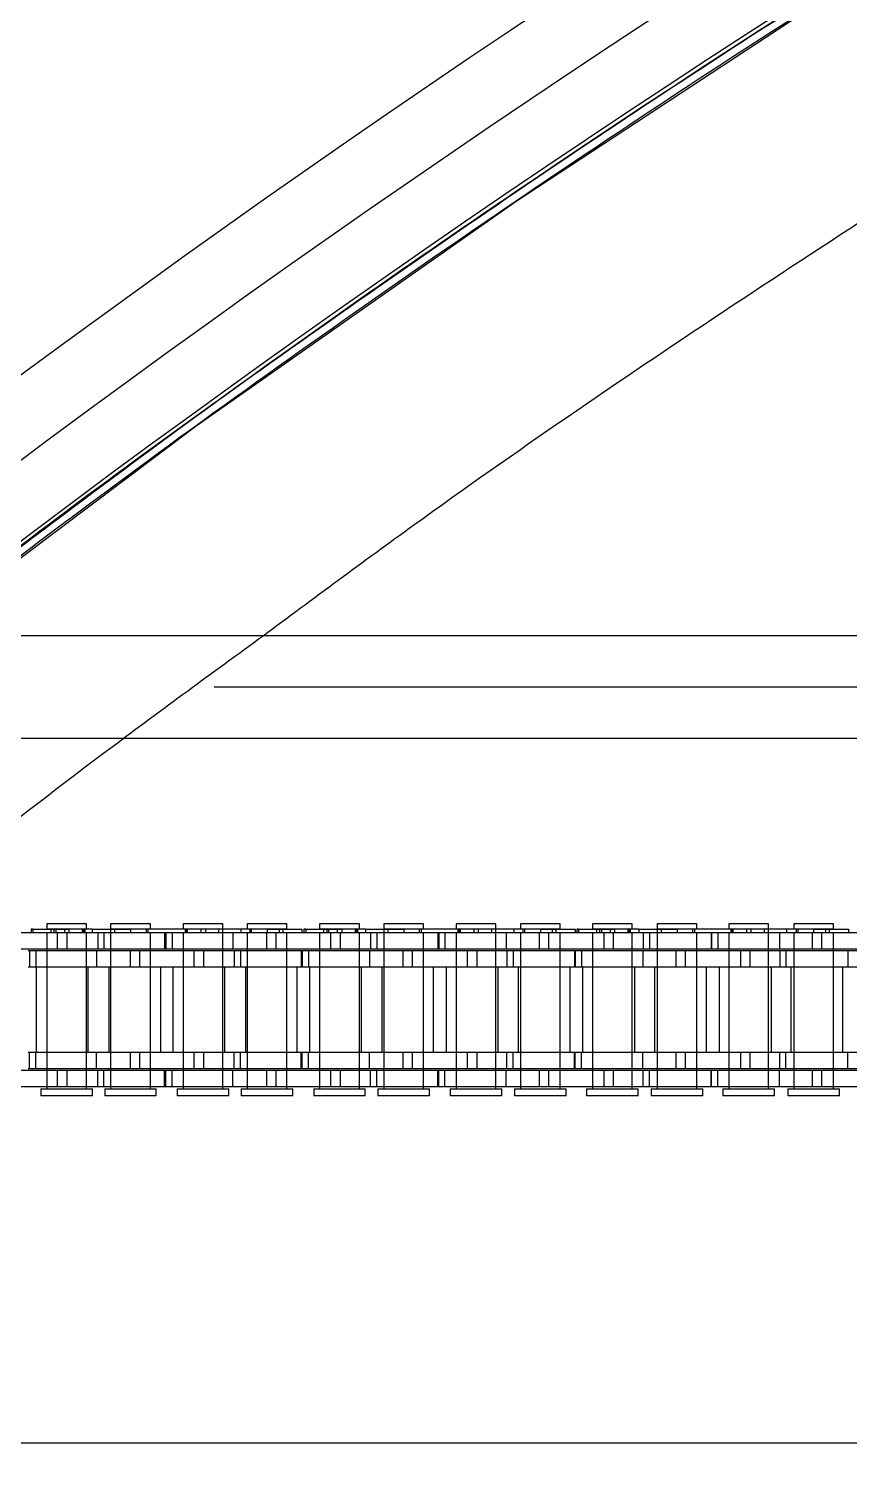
# Model space of a CAD drawing. Header units: metres. Extents: x 0 to 21025, y 0 to 14850.
# Drawn here: x 6086.7 to 6163, y 9257.5 to 9392.5 of the extents above; entities that cross this region are included whole.
import ezdxf

# ---------------------------------------------------------------- set-up
doc = ezdxf.new("R2010")
doc.units = ezdxf.units.M
doc.header["$LTSCALE"] = 25
doc.linetypes.add('HIDDEN2', pattern=[4.7625, 3.175, -1.5875])
for name, color, linetype in [('SL1', 8, 'Continuous'), ('SL4', 4, 'Continuous'), ('ST1', 7, 'HIDDEN2')]:
    doc.layers.add(name, color=color, linetype=linetype)

msp = doc.modelspace()

# ---------------------------------------------------------------- linework, layer by layer
at = {"layer": 'SL1', "flags": 128}
msp.add_lwpolyline([(6049.092, 9314.497), (6073.213, 9333.822), (6102.286, 9355.651), (6132.03, 9376.555), (6162.416, 9396.515), (6196.547, 9417.357), (6231.377, 9437.006), (6266.865, 9455.441), (6302.969, 9472.639), (6339.646, 9488.578), (6373.448, 9501.962), (6407.654, 9514.277), (6442.23, 9525.511), (6442.231, 9525.511)], dxfattribs=at)
at = {"layer": 'SL1'}
for radius, start, end in [(1221.5, 107.691351, 131.364925), (1215.5, 107.106787, 166.785047), (1170.7, 106.690475, 164.690823), (1164.35, 106.913784, 164.513299), (1158.35, 107.10294, 164.435358), (1158, 107.11294, 127.658057)]:
    msp.add_arc((6782.517, 8419.394), radius, start, end, dxfattribs=at)
for points, knots in [([(6441.768, 9526.125), (6437.652, 9524.858), (6421.593, 9519.816), (6393.775, 9510.409), (6359.252, 9497.473), (6325.815, 9483.728), (6293.469, 9469.258), (6261.581, 9453.806), (6230.179, 9437.385), (6198.673, 9419.659), (6167.123, 9400.585), (6135.622, 9380.085), (6104.838, 9358.707), (6084.947, 9343.646), (6075.047, 9336.149)], [0.80804203, 0.80804203, 0.80804203, 0.80804203, 0.81401555, 0.83138527, 0.84876276, 0.86513828, 0.88151792, 0.89790135, 0.91427649, 0.93065821, 0.94803209, 0.96539988, 0.98277726, 1, 1, 1, 1]), ([(6075.196, 9336.149), (6077.33, 9337.832), (6088.736, 9346.83), (6110.067, 9362.296), (6139.185, 9382.483), (6168.96, 9401.698), (6199.908, 9420.382), (6232.058, 9438.427), (6265.41, 9455.751), (6299.308, 9471.983), (6333.714, 9487.106), (6368.593, 9501.106), (6403.235, 9513.721), (6427.728, 9521.776), (6440.388, 9525.7), (6441.768, 9526.125)], [0, 0, 0, 0, 0.00376932, 0.02014983, 0.03653035, 0.05291087, 0.06929138, 0.08666457, 0.10403776, 0.12141095, 0.13878414, 0.15615733, 0.17353052, 0.18991104, 0.19191378, 0.19191378, 0.19191378, 0.19191378]), ([(6442.231, 9525.511), (6432.964, 9522.661), (6411.041, 9515.613), (6376.77, 9503.457), (6340.685, 9489.236), (6306.202, 9474.314), (6273.301, 9458.832), (6240.903, 9442.324), (6209.039, 9424.807), (6177.742, 9406.296), (6147.038, 9386.817), (6115.974, 9365.682), (6084.891, 9343.125), (6064.321, 9326.772), (6054.186, 9318.716)], [0.929117718, 0.929117718, 0.929117718, 0.929117718, 0.933777878, 0.940185556, 0.946593233, 0.952418444, 0.958243655, 0.964068866, 0.969894078, 0.975719289, 0.9815445, 0.987369711, 0.993777388, 1, 1, 1, 1]), ([(6108.498, 9336.149), (6113.156, 9339.605), (6127.142, 9349.983), (6151.123, 9366.343), (6180.375, 9385.259), (6210.826, 9403.587), (6242.445, 9421.304), (6275.252, 9438.306), (6308.591, 9454.233), (6342.429, 9469.072), (6376.733, 9482.802), (6410.094, 9494.916), (6432.11, 9502.158), (6442.47, 9505.402)], [0, 0, 0, 0, 0.00828312, 0.02486584, 0.04144017, 0.05802116, 0.07560638, 0.09318543, 0.11077419, 0.12835541, 0.14593642, 0.16352529, 0.17902627, 0.17902627, 0.17902627, 0.17902627]), ([(6016.835, 9261.149), (6024.08, 9267.697), (6040.462, 9282.504), (6066.411, 9304.002), (6089.721, 9322.473), (6103.802, 9332.729), (6108.498, 9336.149)], [0, 0, 0, 0, 0.24722976, 0.55899008, 0.85293696, 1, 1, 1, 1])]:
    msp.add_open_spline(points, degree=3, knots=knots, dxfattribs=at)
at = {"layer": 'SL4'}
for p, q in [((6490.517, 9336.149), (5540.514, 9336.149)), ((5540.514, 9326.624), (6330.277, 9326.624)), ((5540.514, 9261.149), (6209.329, 9261.149))]:
    msp.add_line(p, q, dxfattribs=at)
at = {"layer": 'ST1'}
for p, q in [((6540.514, 9331.386), (5540.514, 9331.386)), ((5540.514, 9326.624), (6330.277, 9326.624)), ((6086.936, 9308.873), (6086.936, 9308.541)), ((6087.109, 9308.873), (6086.936, 9308.873)), ((6087.109, 9308.873), (6087.109, 9308.541)), ((6087.109, 9308.873), (6090.456, 9308.873)), ((6088.406, 9309.384), (6088.403, 9309.384)), ((6088.403, 9309.384), (6088.403, 9308.91)), ((6088.403, 9308.91), (6092.093, 9308.91)), ((6092.093, 9309.384), (6088.406, 9309.384)), ((6088.772, 9308.91), (6088.772, 9308.541)), ((6089.056, 9308.873), (6089.056, 9308.541)), ((6089.229, 9308.873), (6089.229, 9308.541)), ((6090.04, 9308.873), (6090.04, 9308.541)), ((6090.456, 9308.873), (6090.456, 9308.541)), ((6092.624, 9308.873), (6090.456, 9308.873)), ((6091.724, 9308.541), (6091.724, 9308.91)), ((6091.812, 9308.873), (6091.812, 9308.541)), ((6091.916, 9308.873), (6091.916, 9308.541)), ((6092.093, 9308.91), (6092.093, 9309.384)), ((6092.624, 9308.873), (6096.176, 9308.873)), ((6092.624, 9308.873), (6092.624, 9308.541)), ((6098.021, 9309.384), (6094.331, 9309.384)), ((6094.331, 9309.384), (6094.331, 9308.91)), ((6094.331, 9308.91), (6098.021, 9308.91)), ((6094.331, 9308.873), (6094.331, 9307.021)), ((6094.7, 9308.91), (6094.7, 9308.541)), ((6096.176, 9308.873), (6096.176, 9308.541)), ((6108.876, 9308.873), (6096.176, 9308.873)), ((6097.652, 9308.541), (6097.652, 9308.91)), ((6097.795, 9308.873), (6097.795, 9308.541)), ((6098.021, 9308.91), (6098.021, 9309.384)), ((6101.084, 9309.384), (6101.081, 9309.384)), ((6101.081, 9309.384), (6101.081, 9308.91)), ((6101.081, 9308.91), (6104.771, 9308.91)), ((6104.771, 9309.384), (6101.084, 9309.384)), ((6101.258, 9308.873), (6101.258, 9308.541)), ((6101.362, 9308.873), (6101.362, 9308.541)), ((6101.45, 9308.91), (6101.45, 9308.541)), ((6102.718, 9308.873), (6102.718, 9308.541)), ((6103.134, 9308.873), (6103.134, 9308.541)), ((6104.402, 9308.541), (6104.402, 9308.91)), ((6104.771, 9308.91), (6104.771, 9309.384)), ((6104.771, 9307.021), (6104.771, 9308.873)), ((6106.478, 9308.541), (6106.478, 9308.873)), ((6110.721, 9309.384), (6107.031, 9309.384)), ((6107.031, 9309.384), (6107.031, 9308.91)), ((6107.031, 9308.91), (6110.721, 9308.91)), ((6107.257, 9308.873), (6107.257, 9308.541)), ((6107.4, 9308.91), (6107.4, 9308.541)), ((6108.876, 9308.873), (6108.876, 9308.541)), ((6108.876, 9308.873), (6112.107, 9308.873)), ((6109.983, 9308.873), (6109.983, 9308.541)), ((6110.352, 9308.541), (6110.352, 9308.91)), ((6110.721, 9308.91), (6110.721, 9309.384)), ((6112.107, 9308.873), (6112.107, 9308.541)), ((6112.293, 9308.873), (6112.293, 9308.541)), ((6112.465, 9308.873), (6112.293, 9308.873)), ((6112.465, 9308.873), (6112.465, 9308.541)), ((6112.465, 9308.873), (6115.812, 9308.873)), ((6113.763, 9309.384), (6113.759, 9309.384)), ((6113.759, 9309.384), (6113.759, 9308.91)), ((6113.759, 9308.91), (6117.449, 9308.91)), ((6117.449, 9309.384), (6113.763, 9309.384)), ((6114.128, 9308.91), (6114.128, 9308.541)), ((6114.413, 9308.873), (6114.413, 9308.541)), ((6114.586, 9308.873), (6114.586, 9308.541)), ((6115.397, 9308.873), (6115.397, 9308.541)), ((6115.812, 9308.873), (6115.812, 9308.541)), ((6118.024, 9308.873), (6115.812, 9308.873)), ((6117.08, 9308.541), (6117.08, 9308.91)), ((6117.169, 9308.873), (6117.169, 9308.541)), ((6117.272, 9308.873), (6117.272, 9308.541)), ((6117.449, 9308.91), (6117.449, 9309.384)), ((6118.024, 9308.873), (6121.576, 9308.873)), ((6118.024, 9308.873), (6118.024, 9308.541)), ((6123.421, 9309.384), (6119.731, 9309.384)), ((6119.731, 9309.384), (6119.731, 9308.91)), ((6119.731, 9308.91), (6123.421, 9308.91)), ((6119.731, 9308.873), (6119.731, 9307.021)), ((6120.1, 9308.91), (6120.1, 9308.541)), ((6121.576, 9308.873), (6121.576, 9308.541)), ((6134.276, 9308.873), (6121.576, 9308.873)), ((6123.052, 9308.541), (6123.052, 9308.91)), ((6123.195, 9308.873), (6123.195, 9308.541)), ((6123.421, 9308.91), (6123.421, 9309.384)), ((6126.441, 9309.384), (6126.438, 9309.384)), ((6126.438, 9309.384), (6126.438, 9308.91)), ((6126.438, 9308.91), (6130.128, 9308.91)), ((6130.128, 9309.384), (6126.441, 9309.384)), ((6126.615, 9308.873), (6126.615, 9308.541)), ((6126.718, 9308.873), (6126.718, 9308.541)), ((6126.807, 9308.91), (6126.807, 9308.541)), ((6128.075, 9308.873), (6128.075, 9308.541)), ((6128.49, 9308.873), (6128.49, 9308.541)), ((6129.759, 9308.541), (6129.759, 9308.91)), ((6130.128, 9308.91), (6130.128, 9309.384)), ((6130.128, 9307.021), (6130.128, 9308.873)), ((6131.835, 9308.541), (6131.835, 9308.873)), ((6136.121, 9309.384), (6132.431, 9309.384)), ((6132.431, 9309.384), (6132.431, 9308.91)), ((6132.431, 9308.91), (6136.121, 9308.91)), ((6132.657, 9308.873), (6132.657, 9308.541)), ((6132.8, 9308.91), (6132.8, 9308.541)), ((6134.276, 9308.873), (6134.276, 9308.541)), ((6134.276, 9308.873), (6137.507, 9308.873)), ((6135.383, 9308.873), (6135.383, 9308.541)), ((6135.752, 9308.541), (6135.752, 9308.91)), ((6136.121, 9308.91), (6136.121, 9309.384)), ((6137.507, 9308.873), (6137.507, 9308.541)), ((6137.649, 9308.873), (6137.649, 9308.541)), ((6137.822, 9308.873), (6137.649, 9308.873)), ((6137.822, 9308.873), (6137.822, 9308.541)), ((6137.822, 9308.873), (6141.169, 9308.873)), ((6139.119, 9309.384), (6139.116, 9309.384)), ((6139.116, 9309.384), (6139.116, 9308.91)), ((6139.116, 9308.91), (6142.806, 9308.91)), ((6142.806, 9309.384), (6139.119, 9309.384)), ((6139.485, 9308.91), (6139.485, 9308.541)), ((6139.77, 9308.873), (6139.77, 9308.541)), ((6139.942, 9308.873), (6139.942, 9308.541)), ((6140.753, 9308.873), (6140.753, 9308.541)), ((6141.169, 9308.873), (6141.169, 9308.541)), ((6143.424, 9308.873), (6141.169, 9308.873)), ((6142.437, 9308.541), (6142.437, 9308.91)), ((6142.525, 9308.873), (6142.525, 9308.541)), ((6142.629, 9308.873), (6142.629, 9308.541)), ((6142.806, 9308.91), (6142.806, 9309.384)), ((6143.424, 9308.873), (6146.976, 9308.873)), ((6143.424, 9308.873), (6143.424, 9308.541)), ((6148.821, 9309.384), (6145.131, 9309.384)), ((6145.131, 9309.384), (6145.131, 9308.91)), ((6145.131, 9308.91), (6148.821, 9308.91)), ((6145.131, 9308.873), (6145.131, 9307.021)), ((6145.5, 9308.91), (6145.5, 9308.541)), ((6146.976, 9308.873), (6146.976, 9308.541)), ((6159.676, 9308.873), (6146.976, 9308.873)), ((6148.452, 9308.541), (6148.452, 9308.91)), ((6148.595, 9308.873), (6148.595, 9308.541)), ((6148.821, 9308.91), (6148.821, 9309.384)), ((6151.797, 9309.384), (6151.794, 9309.384)), ((6151.794, 9309.384), (6151.794, 9308.91)), ((6151.794, 9308.91), (6155.484, 9308.91)), ((6155.484, 9309.384), (6151.797, 9309.384)), ((6151.971, 9308.873), (6151.971, 9308.541)), ((6152.075, 9308.873), (6152.075, 9308.541)), ((6152.163, 9308.91), (6152.163, 9308.541)), ((6153.432, 9308.873), (6153.432, 9308.541)), ((6153.847, 9308.873), (6153.847, 9308.541)), ((6155.115, 9308.541), (6155.115, 9308.91)), ((6155.484, 9308.91), (6155.484, 9309.384)), ((6155.484, 9307.021), (6155.484, 9308.873)), ((6157.191, 9308.541), (6157.191, 9308.873)), ((6161.521, 9309.384), (6157.831, 9309.384)), ((6157.831, 9309.384), (6157.831, 9308.91)), ((6157.831, 9308.91), (6161.521, 9308.91)), ((6158.057, 9308.873), (6158.057, 9308.541)), ((6158.2, 9308.91), (6158.2, 9308.541)), ((6159.676, 9308.873), (6159.676, 9308.541)), ((6159.676, 9308.873), (6162.907, 9308.873)), ((6160.783, 9308.873), (6160.783, 9308.541)), ((6161.152, 9308.541), (6161.152, 9308.91)), ((6161.521, 9308.91), (6161.521, 9309.384)), ((6162.907, 9308.873), (6162.907, 9308.541)), ((6089.396, 9308.541), (6080.301, 9308.541)), ((6088.403, 9308.541), (6088.403, 9307.021)), ((6088.403, 9308.541), (6088.403, 9294.042)), ((6090.256, 9308.541), (6089.396, 9308.541)), ((6089.396, 9307.021), (6089.396, 9308.541)), ((6099.351, 9308.541), (6090.256, 9308.541)), ((6090.256, 9308.541), (6090.256, 9307.021)), ((6092.093, 9307.021), (6092.093, 9308.541)), ((6092.093, 9294.042), (6092.093, 9308.541)), ((6093.125, 9308.541), (6093.125, 9307.021)), ((6093.71, 9308.541), (6093.71, 9307.021)), ((6094.331, 9308.541), (6094.331, 9294.042)), ((6098.021, 9307.021), (6098.021, 9308.541)), ((6098.021, 9294.042), (6098.021, 9308.541)), ((6099.351, 9308.541), (6099.351, 9307.021)), ((6105.701, 9308.541), (6099.351, 9308.541)), ((6099.464, 9308.541), (6099.464, 9307.021)), ((6100.049, 9308.541), (6100.049, 9307.021)), ((6101.081, 9308.541), (6101.081, 9307.021)), ((6101.081, 9308.541), (6101.081, 9294.042)), ((6104.771, 9294.042), (6104.771, 9308.541)), ((6105.701, 9308.541), (6105.701, 9307.021)), ((6114.796, 9308.541), (6105.701, 9308.541)), ((6107.031, 9308.541), (6107.031, 9307.021)), ((6107.031, 9308.541), (6107.031, 9294.042)), ((6108.846, 9307.021), (6108.846, 9308.541)), ((6109.684, 9308.541), (6109.684, 9307.021)), ((6110.721, 9307.021), (6110.721, 9308.541)), ((6110.721, 9294.042), (6110.721, 9308.541)), ((6113.759, 9308.541), (6113.759, 9307.021)), ((6113.759, 9308.541), (6113.759, 9294.042)), ((6115.656, 9308.541), (6114.796, 9308.541)), ((6114.796, 9307.021), (6114.796, 9308.541)), ((6124.751, 9308.541), (6115.656, 9308.541)), ((6115.656, 9308.541), (6115.656, 9307.021)), ((6117.449, 9307.021), (6117.449, 9308.541)), ((6117.449, 9294.042), (6117.449, 9308.541)), ((6118.482, 9308.541), (6118.482, 9307.021)), ((6119.066, 9308.541), (6119.066, 9307.021)), ((6119.731, 9308.541), (6119.731, 9294.042)), ((6123.421, 9307.021), (6123.421, 9308.541)), ((6123.421, 9294.042), (6123.421, 9308.541)), ((6124.751, 9308.541), (6124.751, 9307.021)), ((6131.101, 9308.541), (6124.751, 9308.541)), ((6124.821, 9308.541), (6124.821, 9307.021)), ((6125.405, 9308.541), (6125.405, 9307.021)), ((6126.438, 9308.541), (6126.438, 9307.021)), ((6126.438, 9308.541), (6126.438, 9294.042)), ((6130.128, 9294.042), (6130.128, 9308.541)), ((6131.101, 9308.541), (6131.101, 9307.021)), ((6140.196, 9308.541), (6131.101, 9308.541)), ((6132.431, 9308.541), (6132.431, 9307.021)), ((6132.431, 9308.541), (6132.431, 9294.042)), ((6134.203, 9307.021), (6134.203, 9308.541)), ((6135.041, 9308.541), (6135.041, 9307.021)), ((6136.121, 9307.021), (6136.121, 9308.541)), ((6136.121, 9294.042), (6136.121, 9308.541)), ((6139.116, 9308.541), (6139.116, 9307.021)), ((6139.116, 9308.541), (6139.116, 9294.042)), ((6141.056, 9308.541), (6140.196, 9308.541)), ((6140.196, 9307.021), (6140.196, 9308.541)), ((6150.151, 9308.541), (6141.056, 9308.541)), ((6141.056, 9308.541), (6141.056, 9307.021)), ((6142.806, 9307.021), (6142.806, 9308.541)), ((6142.806, 9294.042), (6142.806, 9308.541)), ((6143.838, 9308.541), (6143.838, 9307.021)), ((6144.423, 9308.541), (6144.423, 9307.021)), ((6145.131, 9308.541), (6145.131, 9294.042)), ((6148.821, 9307.021), (6148.821, 9308.541)), ((6148.821, 9294.042), (6148.821, 9308.541)), ((6150.151, 9308.541), (6150.151, 9307.021)), ((6156.501, 9308.541), (6150.151, 9308.541)), ((6150.178, 9308.541), (6150.178, 9307.021)), ((6150.762, 9308.541), (6150.762, 9307.021)), ((6151.794, 9308.541), (6151.794, 9307.021)), ((6151.794, 9308.541), (6151.794, 9294.042)), ((6155.484, 9294.042), (6155.484, 9308.541)), ((6156.501, 9308.541), (6156.501, 9307.021)), ((6165.596, 9308.541), (6156.501, 9308.541)), ((6157.831, 9308.541), (6157.831, 9307.021)), ((6157.831, 9308.541), (6157.831, 9294.042)), ((6159.559, 9307.021), (6159.559, 9308.541)), ((6160.397, 9308.541), (6160.397, 9307.021)), ((6161.521, 9307.021), (6161.521, 9308.541)), ((6161.521, 9294.042), (6161.521, 9308.541)), ((6089.396, 9307.021), (6080.301, 9307.021)), ((6093.001, 9306.869), (6086.651, 9306.869)), ((6086.786, 9306.869), (6086.786, 9305.349)), ((6087.37, 9306.869), (6087.37, 9305.349)), ((6088.403, 9306.869), (6088.403, 9305.349)), ((6090.256, 9307.021), (6089.396, 9307.021)), ((6099.351, 9307.021), (6090.256, 9307.021)), ((6092.093, 9305.349), (6092.093, 9306.869)), ((6093.001, 9306.869), (6093.001, 9305.349)), ((6102.096, 9306.869), (6093.001, 9306.869)), ((6094.331, 9306.869), (6094.331, 9305.349)), ((6096.168, 9305.349), (6096.168, 9306.869)), ((6097.006, 9306.869), (6097.006, 9305.349)), ((6098.021, 9305.349), (6098.021, 9306.869)), ((6105.701, 9307.021), (6099.351, 9307.021)), ((6101.081, 9306.869), (6101.081, 9305.349)), ((6102.956, 9306.869), (6102.096, 9306.869)), ((6102.096, 9305.349), (6102.096, 9306.869)), ((6112.051, 9306.869), (6102.956, 9306.869)), ((6102.956, 9306.869), (6102.956, 9305.349)), ((6104.771, 9305.349), (6104.771, 9306.869)), ((6114.796, 9307.021), (6105.701, 9307.021)), ((6105.804, 9306.869), (6105.804, 9305.349)), ((6106.388, 9306.869), (6106.388, 9305.349)), ((6107.031, 9306.869), (6107.031, 9305.349)), ((6110.721, 9305.349), (6110.721, 9306.869)), ((6112.051, 9306.869), (6112.051, 9305.349)), ((6118.401, 9306.869), (6112.051, 9306.869)), ((6112.143, 9306.869), (6112.143, 9305.349)), ((6112.727, 9306.869), (6112.727, 9305.349)), ((6113.759, 9306.869), (6113.759, 9305.349)), ((6115.656, 9307.021), (6114.796, 9307.021)), ((6124.751, 9307.021), (6115.656, 9307.021)), ((6117.449, 9305.349), (6117.449, 9306.869)), ((6118.401, 9306.869), (6118.401, 9305.349)), ((6127.496, 9306.869), (6118.401, 9306.869)), ((6119.731, 9306.869), (6119.731, 9305.349)), ((6121.524, 9305.349), (6121.524, 9306.869)), ((6122.363, 9306.869), (6122.363, 9305.349)), ((6123.421, 9305.349), (6123.421, 9306.869)), ((6131.101, 9307.021), (6124.751, 9307.021)), ((6126.438, 9306.869), (6126.438, 9305.349)), ((6128.356, 9306.869), (6127.496, 9306.869)), ((6127.496, 9305.349), (6127.496, 9306.869)), ((6137.451, 9306.869), (6128.356, 9306.869)), ((6128.356, 9306.869), (6128.356, 9305.349)), ((6130.128, 9305.349), (6130.128, 9306.869)), ((6140.196, 9307.021), (6131.101, 9307.021)), ((6131.16, 9306.869), (6131.16, 9305.349)), ((6131.744, 9306.869), (6131.744, 9305.349)), ((6132.431, 9306.869), (6132.431, 9305.349)), ((6136.121, 9305.349), (6136.121, 9306.869)), ((6137.451, 9306.869), (6137.451, 9305.349)), ((6143.801, 9306.869), (6137.451, 9306.869)), ((6137.499, 9306.869), (6137.499, 9305.349)), ((6138.083, 9306.869), (6138.083, 9305.349)), ((6139.116, 9306.869), (6139.116, 9305.349)), ((6141.056, 9307.021), (6140.196, 9307.021)), ((6150.151, 9307.021), (6141.056, 9307.021)), ((6142.806, 9305.349), (6142.806, 9306.869)), ((6143.801, 9306.869), (6143.801, 9305.349)), ((6152.896, 9306.869), (6143.801, 9306.869)), ((6145.131, 9306.869), (6145.131, 9305.349)), ((6146.881, 9305.349), (6146.881, 9306.869)), ((6147.719, 9306.869), (6147.719, 9305.349)), ((6148.821, 9305.349), (6148.821, 9306.869)), ((6156.501, 9307.021), (6150.151, 9307.021)), ((6151.794, 9306.869), (6151.794, 9305.349)), ((6153.756, 9306.869), (6152.896, 9306.869)), ((6152.896, 9305.349), (6152.896, 9306.869)), ((6162.851, 9306.869), (6153.756, 9306.869)), ((6153.756, 9306.869), (6153.756, 9305.349)), ((6155.484, 9305.349), (6155.484, 9306.869)), ((6165.596, 9307.021), (6156.501, 9307.021)), ((6156.517, 9306.869), (6156.517, 9305.349)), ((6157.101, 9306.869), (6157.101, 9305.349)), ((6157.831, 9306.869), (6157.831, 9305.349)), ((6161.521, 9305.349), (6161.521, 9306.869)), ((6162.851, 9306.869), (6162.851, 9305.349)), ((6169.201, 9306.869), (6162.851, 9306.869)), ((6162.856, 9306.869), (6162.856, 9305.349)), ((6093.001, 9305.349), (6086.651, 9305.349)), ((6087.436, 9297.419), (6087.436, 9305.349)), ((6088.403, 9305.349), (6088.403, 9297.419)), ((6092.093, 9297.419), (6092.093, 9305.349)), ((6092.216, 9305.349), (6092.216, 9297.419)), ((6102.096, 9305.349), (6093.001, 9305.349)), ((6094.208, 9297.419), (6094.208, 9305.349)), ((6094.331, 9305.349), (6094.331, 9297.419)), ((6098.021, 9297.419), (6098.021, 9305.349)), ((6098.966, 9305.349), (6098.966, 9297.419)), ((6100.136, 9297.419), (6100.136, 9305.349)), ((6101.081, 9305.349), (6101.081, 9297.419)), ((6102.956, 9305.349), (6102.096, 9305.349)), ((6112.051, 9305.349), (6102.956, 9305.349)), ((6104.771, 9297.419), (6104.771, 9305.349)), ((6104.916, 9305.349), (6104.916, 9297.419)), ((6106.886, 9297.419), (6106.886, 9305.349)), ((6107.031, 9305.349), (6107.031, 9297.419)), ((6110.721, 9297.419), (6110.721, 9305.349)), ((6111.644, 9305.349), (6111.644, 9297.419)), ((6118.401, 9305.349), (6112.051, 9305.349)), ((6112.836, 9297.419), (6112.836, 9305.349)), ((6113.759, 9305.349), (6113.759, 9297.419)), ((6117.449, 9297.419), (6117.449, 9305.349)), ((6117.616, 9305.349), (6117.616, 9297.419)), ((6127.496, 9305.349), (6118.401, 9305.349)), ((6119.564, 9297.419), (6119.564, 9305.349)), ((6119.731, 9305.349), (6119.731, 9297.419)), ((6123.421, 9297.419), (6123.421, 9305.349)), ((6124.323, 9305.349), (6124.323, 9297.419)), ((6125.536, 9297.419), (6125.536, 9305.349)), ((6126.438, 9305.349), (6126.438, 9297.419)), ((6128.356, 9305.349), (6127.496, 9305.349)), ((6137.451, 9305.349), (6128.356, 9305.349)), ((6130.128, 9297.419), (6130.128, 9305.349)), ((6130.316, 9305.349), (6130.316, 9297.419)), ((6132.243, 9297.419), (6132.243, 9305.349)), ((6132.431, 9305.349), (6132.431, 9297.419)), ((6136.121, 9297.419), (6136.121, 9305.349)), ((6137.001, 9305.349), (6137.001, 9297.419)), ((6143.801, 9305.349), (6137.451, 9305.349)), ((6138.236, 9297.419), (6138.236, 9305.349)), ((6139.116, 9305.349), (6139.116, 9297.419)), ((6142.806, 9297.419), (6142.806, 9305.349)), ((6143.016, 9305.349), (6143.016, 9297.419)), ((6152.896, 9305.349), (6143.801, 9305.349)), ((6144.921, 9297.419), (6144.921, 9305.349)), ((6145.131, 9305.349), (6145.131, 9297.419)), ((6148.821, 9297.419), (6148.821, 9305.349)), ((6149.679, 9305.349), (6149.679, 9297.419)), ((6150.936, 9297.419), (6150.936, 9305.349)), ((6151.794, 9305.349), (6151.794, 9297.419)), ((6153.756, 9305.349), (6152.896, 9305.349)), ((6162.851, 9305.349), (6153.756, 9305.349)), ((6155.484, 9297.419), (6155.484, 9305.349)), ((6155.716, 9305.349), (6155.716, 9297.419)), ((6157.599, 9297.419), (6157.599, 9305.349)), ((6157.831, 9305.349), (6157.831, 9297.419)), ((6161.521, 9297.419), (6161.521, 9305.349)), ((6162.357, 9305.349), (6162.357, 9297.419)), ((6169.201, 9305.349), (6162.851, 9305.349)), ((6093.001, 9297.419), (6086.651, 9297.419)), ((6086.786, 9295.899), (6086.786, 9297.419)), ((6087.37, 9295.899), (6087.37, 9297.419)), ((6088.403, 9297.419), (6088.403, 9295.899)), ((6092.093, 9295.899), (6092.093, 9297.419)), ((6093.001, 9295.899), (6093.001, 9297.419)), ((6102.096, 9297.419), (6093.001, 9297.419)), ((6094.331, 9297.419), (6094.331, 9295.899)), ((6096.168, 9295.899), (6096.168, 9297.419)), ((6097.006, 9297.419), (6097.006, 9295.899)), ((6098.021, 9295.899), (6098.021, 9297.419)), ((6101.081, 9297.419), (6101.081, 9295.899)), ((6102.956, 9297.419), (6102.096, 9297.419)), ((6102.096, 9295.899), (6102.096, 9297.419)), ((6112.051, 9297.419), (6102.956, 9297.419)), ((6102.956, 9297.419), (6102.956, 9295.899)), ((6104.771, 9295.899), (6104.771, 9297.419)), ((6105.804, 9295.899), (6105.804, 9297.419)), ((6106.388, 9295.899), (6106.388, 9297.419)), ((6107.031, 9297.419), (6107.031, 9295.899)), ((6110.721, 9295.899), (6110.721, 9297.419)), ((6112.051, 9295.899), (6112.051, 9297.419)), ((6118.401, 9297.419), (6112.051, 9297.419)), ((6112.143, 9295.899), (6112.143, 9297.419)), ((6112.727, 9295.899), (6112.727, 9297.419)), ((6113.759, 9297.419), (6113.759, 9295.899)), ((6117.449, 9295.899), (6117.449, 9297.419)), ((6118.401, 9295.899), (6118.401, 9297.419)), ((6127.496, 9297.419), (6118.401, 9297.419)), ((6119.731, 9297.419), (6119.731, 9295.899)), ((6121.524, 9295.899), (6121.524, 9297.419)), ((6122.363, 9297.419), (6122.363, 9295.899)), ((6123.421, 9295.899), (6123.421, 9297.419)), ((6126.438, 9297.419), (6126.438, 9295.899)), ((6128.356, 9297.419), (6127.496, 9297.419)), ((6127.496, 9295.899), (6127.496, 9297.419)), ((6137.451, 9297.419), (6128.356, 9297.419)), ((6128.356, 9297.419), (6128.356, 9295.899)), ((6130.128, 9295.899), (6130.128, 9297.419)), ((6131.16, 9295.899), (6131.16, 9297.419)), ((6131.744, 9295.899), (6131.744, 9297.419)), ((6132.431, 9297.419), (6132.431, 9295.899)), ((6136.121, 9295.899), (6136.121, 9297.419)), ((6137.451, 9295.899), (6137.451, 9297.419)), ((6143.801, 9297.419), (6137.451, 9297.419)), ((6137.499, 9295.899), (6137.499, 9297.419)), ((6138.083, 9295.899), (6138.083, 9297.419)), ((6139.116, 9297.419), (6139.116, 9295.899)), ((6142.806, 9295.899), (6142.806, 9297.419)), ((6143.801, 9295.899), (6143.801, 9297.419)), ((6152.896, 9297.419), (6143.801, 9297.419)), ((6145.131, 9297.419), (6145.131, 9295.899)), ((6146.881, 9295.899), (6146.881, 9297.419)), ((6147.719, 9297.419), (6147.719, 9295.899)), ((6148.821, 9295.899), (6148.821, 9297.419)), ((6151.794, 9297.419), (6151.794, 9295.899)), ((6153.756, 9297.419), (6152.896, 9297.419)), ((6152.896, 9295.899), (6152.896, 9297.419)), ((6162.851, 9297.419), (6153.756, 9297.419)), ((6153.756, 9297.419), (6153.756, 9295.899)), ((6155.484, 9295.899), (6155.484, 9297.419)), ((6156.517, 9295.899), (6156.517, 9297.419)), ((6157.101, 9295.899), (6157.101, 9297.419)), ((6157.831, 9297.419), (6157.831, 9295.899)), ((6161.521, 9295.899), (6161.521, 9297.419)), ((6162.851, 9295.899), (6162.851, 9297.419)), ((6169.201, 9297.419), (6162.851, 9297.419)), ((6162.856, 9295.899), (6162.856, 9297.419)), ((6089.396, 9295.747), (6080.301, 9295.747)), ((6093.001, 9295.899), (6086.651, 9295.899)), ((6088.403, 9295.747), (6088.403, 9294.227)), ((6090.256, 9295.747), (6089.396, 9295.747)), ((6089.396, 9294.227), (6089.396, 9295.747)), ((6099.351, 9295.747), (6090.256, 9295.747)), ((6090.256, 9295.747), (6090.256, 9294.227)), ((6092.093, 9294.227), (6092.093, 9295.747)), ((6102.096, 9295.899), (6093.001, 9295.899)), ((6093.125, 9294.227), (6093.125, 9295.747)), ((6093.71, 9294.227), (6093.71, 9295.747)), ((6094.331, 9295.747), (6094.331, 9294.227)), ((6098.021, 9294.227), (6098.021, 9295.747)), ((6099.351, 9294.227), (6099.351, 9295.747)), ((6105.701, 9295.747), (6099.351, 9295.747)), ((6099.464, 9294.227), (6099.464, 9295.747)), ((6100.049, 9294.227), (6100.049, 9295.747)), ((6101.081, 9295.747), (6101.081, 9294.227)), ((6102.956, 9295.899), (6102.096, 9295.899)), ((6112.051, 9295.899), (6102.956, 9295.899)), ((6104.771, 9294.227), (6104.771, 9295.747)), ((6105.701, 9294.227), (6105.701, 9295.747)), ((6114.796, 9295.747), (6105.701, 9295.747)), ((6107.031, 9295.747), (6107.031, 9294.227)), ((6108.846, 9294.227), (6108.846, 9295.747)), ((6109.684, 9295.747), (6109.684, 9294.227)), ((6110.721, 9294.227), (6110.721, 9295.747)), ((6118.401, 9295.899), (6112.051, 9295.899)), ((6113.759, 9295.747), (6113.759, 9294.227)), ((6115.656, 9295.747), (6114.796, 9295.747)), ((6114.796, 9294.227), (6114.796, 9295.747)), ((6124.751, 9295.747), (6115.656, 9295.747)), ((6115.656, 9295.747), (6115.656, 9294.227)), ((6117.449, 9294.227), (6117.449, 9295.747)), ((6127.496, 9295.899), (6118.401, 9295.899)), ((6118.482, 9294.227), (6118.482, 9295.747)), ((6119.066, 9294.227), (6119.066, 9295.747)), ((6119.731, 9295.747), (6119.731, 9294.227)), ((6123.421, 9294.227), (6123.421, 9295.747)), ((6124.751, 9294.227), (6124.751, 9295.747)), ((6131.101, 9295.747), (6124.751, 9295.747)), ((6124.821, 9294.227), (6124.821, 9295.747)), ((6125.405, 9294.227), (6125.405, 9295.747)), ((6126.438, 9295.747), (6126.438, 9294.227)), ((6128.356, 9295.899), (6127.496, 9295.899)), ((6137.451, 9295.899), (6128.356, 9295.899)), ((6130.128, 9294.227), (6130.128, 9295.747)), ((6131.101, 9294.227), (6131.101, 9295.747)), ((6140.196, 9295.747), (6131.101, 9295.747)), ((6132.431, 9295.747), (6132.431, 9294.227)), ((6134.203, 9294.227), (6134.203, 9295.747)), ((6135.041, 9295.747), (6135.041, 9294.227)), ((6136.121, 9294.227), (6136.121, 9295.747)), ((6143.801, 9295.899), (6137.451, 9295.899)), ((6139.116, 9295.747), (6139.116, 9294.227)), ((6141.056, 9295.747), (6140.196, 9295.747)), ((6140.196, 9294.227), (6140.196, 9295.747)), ((6150.151, 9295.747), (6141.056, 9295.747)), ((6141.056, 9295.747), (6141.056, 9294.227)), ((6142.806, 9294.227), (6142.806, 9295.747)), ((6152.896, 9295.899), (6143.801, 9295.899)), ((6143.838, 9294.227), (6143.838, 9295.747)), ((6144.423, 9294.227), (6144.423, 9295.747)), ((6145.131, 9295.747), (6145.131, 9294.227)), ((6148.821, 9294.227), (6148.821, 9295.747)), ((6150.151, 9294.227), (6150.151, 9295.747)), ((6156.501, 9295.747), (6150.151, 9295.747)), ((6150.178, 9294.227), (6150.178, 9295.747)), ((6150.762, 9294.227), (6150.762, 9295.747)), ((6151.794, 9295.747), (6151.794, 9294.227)), ((6153.756, 9295.899), (6152.896, 9295.899)), ((6162.851, 9295.899), (6153.756, 9295.899)), ((6155.484, 9294.227), (6155.484, 9295.747)), ((6156.501, 9294.227), (6156.501, 9295.747)), ((6165.596, 9295.747), (6156.501, 9295.747)), ((6157.831, 9295.747), (6157.831, 9294.227)), ((6159.559, 9294.227), (6159.559, 9295.747)), ((6160.397, 9295.747), (6160.397, 9294.227)), ((6161.521, 9294.227), (6161.521, 9295.747)), ((6169.201, 9295.899), (6162.851, 9295.899)), ((6089.396, 9294.227), (6080.301, 9294.227)), ((6087.849, 9294.042), (6092.646, 9294.042)), ((6087.849, 9294.042), (6087.849, 9293.384)), ((6090.256, 9294.227), (6089.396, 9294.227)), ((6099.351, 9294.227), (6090.256, 9294.227)), ((6092.646, 9293.384), (6092.646, 9294.042)), ((6093.778, 9294.042), (6098.575, 9294.042)), ((6093.778, 9294.042), (6093.778, 9293.384)), ((6098.575, 9293.384), (6098.575, 9294.042)), ((6105.701, 9294.227), (6099.351, 9294.227)), ((6100.528, 9294.042), (6105.325, 9294.042)), ((6100.528, 9294.042), (6100.528, 9293.384)), ((6105.325, 9293.384), (6105.325, 9294.042)), ((6114.796, 9294.227), (6105.701, 9294.227)), ((6106.478, 9294.042), (6111.275, 9294.042)), ((6106.478, 9294.042), (6106.478, 9293.384)), ((6111.275, 9293.384), (6111.275, 9294.042)), ((6113.206, 9294.042), (6118.003, 9294.042)), ((6113.206, 9294.042), (6113.206, 9293.384)), ((6115.656, 9294.227), (6114.796, 9294.227)), ((6124.751, 9294.227), (6115.656, 9294.227)), ((6118.003, 9293.384), (6118.003, 9294.042)), ((6119.178, 9294.042), (6123.975, 9294.042)), ((6119.178, 9294.042), (6119.178, 9293.384)), ((6123.975, 9293.384), (6123.975, 9294.042)), ((6131.101, 9294.227), (6124.751, 9294.227)), ((6125.884, 9294.042), (6130.681, 9294.042)), ((6125.884, 9294.042), (6125.884, 9293.384)), ((6130.681, 9293.384), (6130.681, 9294.042)), ((6140.196, 9294.227), (6131.101, 9294.227)), ((6131.878, 9294.042), (6136.675, 9294.042)), ((6131.878, 9294.042), (6131.878, 9293.384)), ((6136.675, 9293.384), (6136.675, 9294.042)), ((6138.562, 9294.042), (6143.359, 9294.042)), ((6138.562, 9294.042), (6138.562, 9293.384)), ((6141.056, 9294.227), (6140.196, 9294.227)), ((6150.151, 9294.227), (6141.056, 9294.227)), ((6143.359, 9293.384), (6143.359, 9294.042)), ((6144.578, 9294.042), (6149.375, 9294.042)), ((6144.578, 9294.042), (6144.578, 9293.384)), ((6149.375, 9293.384), (6149.375, 9294.042)), ((6156.501, 9294.227), (6150.151, 9294.227)), ((6151.241, 9294.042), (6156.038, 9294.042)), ((6151.241, 9294.042), (6151.241, 9293.384)), ((6156.038, 9293.384), (6156.038, 9294.042)), ((6165.596, 9294.227), (6156.501, 9294.227)), ((6157.278, 9294.042), (6162.075, 9294.042)), ((6157.278, 9294.042), (6157.278, 9293.384)), ((6162.075, 9293.384), (6162.075, 9294.042)), ((6087.853, 9293.384), (6087.849, 9293.384)), ((6092.646, 9293.384), (6087.853, 9293.384)), ((6098.575, 9293.384), (6093.778, 9293.384)), ((6100.532, 9293.384), (6100.528, 9293.384)), ((6105.325, 9293.384), (6100.532, 9293.384)), ((6111.275, 9293.384), (6106.478, 9293.384)), ((6113.21, 9293.384), (6113.206, 9293.384)), ((6118.003, 9293.384), (6113.21, 9293.384)), ((6123.975, 9293.384), (6119.178, 9293.384)), ((6125.888, 9293.384), (6125.884, 9293.384)), ((6130.681, 9293.384), (6125.888, 9293.384)), ((6136.675, 9293.384), (6131.878, 9293.384)), ((6138.567, 9293.384), (6138.562, 9293.384)), ((6143.359, 9293.384), (6138.567, 9293.384)), ((6149.375, 9293.384), (6144.578, 9293.384)), ((6151.245, 9293.384), (6151.241, 9293.384)), ((6156.038, 9293.384), (6151.245, 9293.384)), ((6162.075, 9293.384), (6157.278, 9293.384))]:
    msp.add_line(p, q, dxfattribs=at)
msp.add_open_spline([(6016.834, 9261.149), (6024.078, 9267.696), (6040.462, 9282.504), (6066.41, 9304.001), (6089.721, 9322.474), (6103.801, 9332.728), (6108.498, 9336.149)], degree=3, knots=[0, 0, 0, 0, 0.247188, 0.5590419, 0.8529145, 1, 1, 1, 1], dxfattribs=at)

doc.saveas('drawing.dxf')
